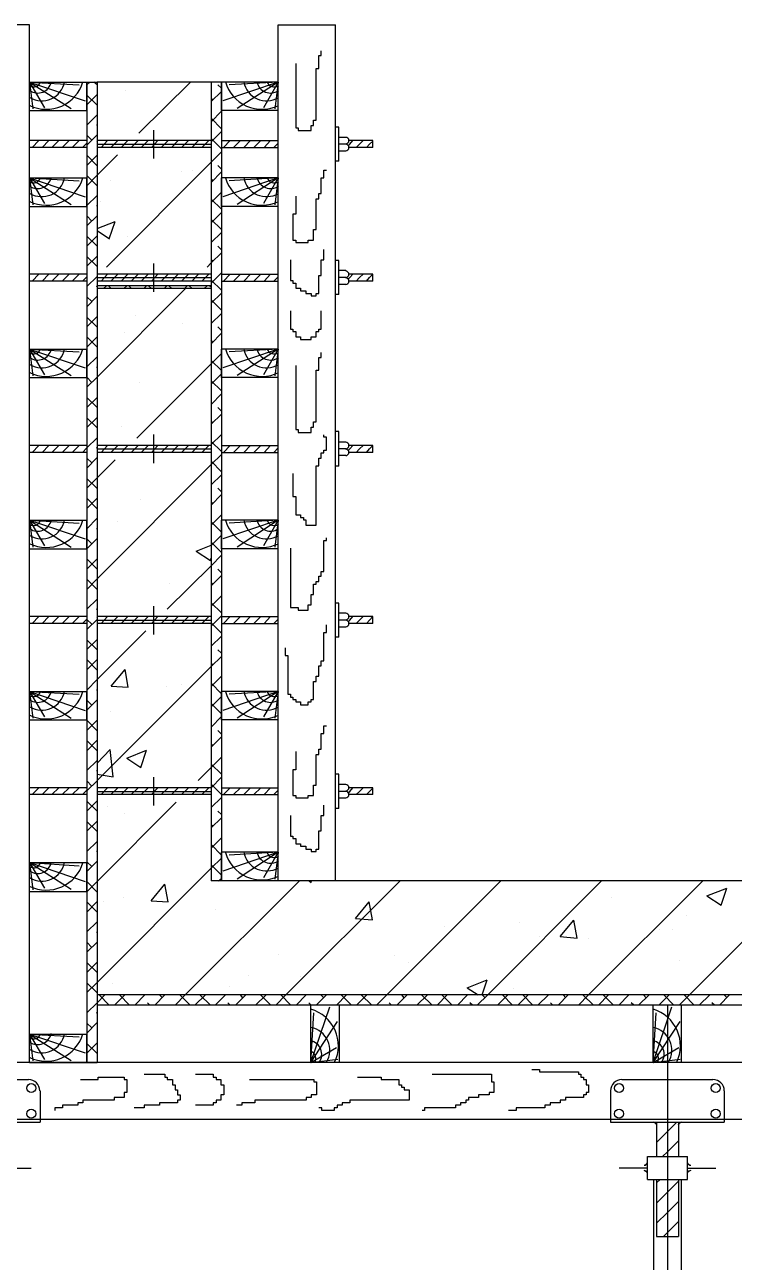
# Model space of a CAD drawing. Header units: metres. Extents: x 0 to 228, y 0 to 136.
# Drawn here: x 41.47 to 58.94, y 77.52 to 107.96 of the extents above; entities that cross this region are included whole.
import ezdxf

# ---------------------------------------------------------------- set-up
doc = ezdxf.new("R2010")
doc.units = ezdxf.units.M
doc.layers.add(' ', color=7, linetype='Continuous')

msp = doc.modelspace()

# ---------------------------------------------------------------- linework, layer by layer
at = {"layer": ' '}
for p, q in [((41.59, 107.96), (40.19, 107.96)), ((41.59, 82.43), (41.59, 107.96)), ((47.71, 86.9), (47.71, 107.96)), ((47.71, 107.96), (49.12, 107.96)), ((49.12, 86.9), (49.12, 107.96)), ((48.71, 106.88), (48.71, 107.2)), ((48.71, 107.2), (48.77, 107.2)), ((48.77, 107.2), (48.77, 107.32)), ((48.14, 107.01), (48.14, 105.42)), ((48.64, 105.61), (48.64, 106.88)), ((48.64, 106.88), (48.71, 106.88)), ((41.59, 105.85), (41.59, 106.55)), ((41.59, 106.55), (42.61, 105.9)), ((41.59, 106.55), (41.96, 105.92)), ((41.59, 106.55), (41.67, 105.89)), ((41.59, 106.55), (42.81, 106.48)), ((41.59, 106.55), (43, 106.55)), ((41.59, 106.55), (42.96, 106.09)), ((43, 106.55), (43, 82.43)), ((43, 106.55), (43.25, 106.55)), ((43, 105.85), (43, 106.55)), ((43, 106.48), (43.07, 106.55)), ((43.25, 106.48), (43.17, 106.55)), ((43.25, 106.55), (43.25, 84.09)), ((46.06, 106.55), (43.25, 106.55)), ((43.96, 106.34), (43.96, 106.34)), ((44.28, 105.29), (45.55, 106.55)), ((46.06, 106.55), (46.06, 86.9)), ((46.31, 106.55), (46.06, 106.55)), ((46.06, 106.07), (46.31, 106.32)), ((46.31, 106.4), (46.22, 106.48)), ((46.31, 106.55), (46.31, 86.9)), ((47.71, 106.55), (46.31, 106.55)), ((46.31, 105.85), (46.31, 106.55)), ((47.71, 106.55), (46.35, 106.09)), ((47.71, 106.55), (46.5, 106.48)), ((47.71, 106.55), (46.7, 105.9)), ((47.71, 106.55), (47.35, 105.92)), ((47.71, 106.55), (47.63, 105.89)), ((47.71, 105.85), (47.71, 106.55)), ((43, 105.99), (43.25, 106.24)), ((43.25, 105.98), (43, 106.23)), ((46.1, 106.11), (46.06, 106.15)), ((41.59, 105.85), (43, 105.85)), ((43, 105.49), (43.25, 105.74)), ((46.06, 105.57), (46.31, 105.83)), ((46.31, 105.4), (46.06, 105.66)), ((47.71, 105.85), (46.31, 105.85)), ((43.25, 105.49), (43.24, 105.49)), ((44.65, 104.67), (44.65, 105.37)), ((48.14, 105.42), (48.2, 105.42)), ((48.2, 105.42), (48.2, 105.36)), ((48.2, 105.36), (48.52, 105.36)), ((48.52, 105.36), (48.52, 105.48)), ((48.52, 105.48), (48.58, 105.48)), ((48.58, 105.48), (48.58, 105.61)), ((48.58, 105.61), (48.64, 105.61)), ((49.12, 104.6), (49.12, 105.44)), ((49.2, 105.44), (49.12, 105.44)), ((49.2, 104.6), (49.2, 105.44)), ((43, 105.11), (41.59, 105.11)), ((41.65, 104.94), (41.82, 105.11)), ((41.9, 104.94), (42.06, 105.11)), ((42.14, 104.94), (42.31, 105.11)), ((42.39, 104.94), (42.56, 105.11)), ((42.64, 104.94), (42.81, 105.11)), ((42.89, 104.94), (43, 105.05)), ((43, 105), (43.25, 105.25)), ((43.12, 105.12), (43, 105.24)), ((46.06, 105.11), (43.25, 105.11)), ((43.25, 105.09), (43.27, 105.11)), ((43.35, 104.94), (43.51, 105.11)), ((43.59, 104.94), (43.76, 105.11)), ((43.84, 104.94), (44.01, 105.11)), ((44.09, 104.94), (44.26, 105.11)), ((44.34, 104.94), (44.51, 105.11)), ((44.59, 104.94), (44.75, 105.11)), ((44.83, 104.94), (45, 105.11)), ((45.08, 104.94), (45.25, 105.11)), ((45.33, 104.94), (45.5, 105.11)), ((45.58, 104.94), (45.75, 105.11)), ((45.83, 104.94), (46, 105.11)), ((46.06, 105.08), (46.31, 105.33)), ((46.31, 104.91), (46.06, 105.16)), ((46.31, 105.11), (47.71, 105.11)), ((46.36, 104.94), (46.53, 105.11)), ((46.61, 104.94), (46.78, 105.11)), ((46.86, 104.94), (47.03, 105.11)), ((47.11, 104.94), (47.28, 105.11)), ((47.36, 104.94), (47.52, 105.11)), ((47.6, 104.94), (47.71, 105.05)), ((49.37, 105.19), (49.2, 105.19)), ((50.04, 105.11), (49.46, 105.11)), ((49.47, 105.02), (49.55, 105.11)), ((49.71, 105.02), (49.8, 105.11)), ((49.96, 105.02), (50.04, 105.1)), ((50.04, 104.94), (50.04, 105.11)), ((43, 104.94), (41.59, 104.94)), ((43, 104.5), (43.25, 104.75)), ((43.25, 104.49), (43, 104.75)), ((43.25, 105.02), (46.06, 105.02)), ((46.06, 104.94), (43.25, 104.94)), ((43.25, 104.26), (43.75, 104.76)), ((46.06, 104.58), (46.31, 104.83)), ((46.31, 104.94), (47.71, 104.94)), ((49.37, 105.02), (49.2, 105.02)), ((49.37, 104.85), (49.2, 104.85)), ((49.44, 104.99), (49.47, 105.02)), ((50.04, 104.94), (49.46, 104.94)), ((49.63, 104.94), (49.71, 105.02)), ((49.88, 104.94), (49.96, 105.02)), ((43.48, 102), (46.06, 104.58)), ((46.31, 104.41), (46.22, 104.5)), ((49.2, 104.6), (49.12, 104.6)), ((41.59, 104.19), (42.96, 103.73)), ((41.59, 104.19), (43, 104.19)), ((41.59, 104.19), (42.81, 104.12)), ((41.59, 103.49), (41.59, 104.19)), ((41.59, 104.19), (41.67, 103.53)), ((41.59, 104.19), (41.96, 103.56)), ((41.59, 104.19), (42.61, 103.54)), ((43, 104), (43.25, 104.26)), ((43.25, 104), (43, 104.25)), ((43, 103.49), (43, 104.19)), ((43.57, 104.13), (43.57, 104.13)), ((45.33, 104.36), (45.33, 104.36)), ((45.6, 104.38), (45.6, 104.38)), ((46.06, 104.08), (46.31, 104.34)), ((46.1, 104.13), (46.06, 104.17)), ((47.71, 104.19), (46.31, 104.19)), ((46.31, 103.49), (46.31, 104.19)), ((47.71, 104.19), (46.35, 103.73)), ((47.71, 104.19), (46.5, 104.12)), ((47.71, 104.19), (46.7, 103.54)), ((47.71, 104.19), (47.35, 103.56)), ((47.71, 104.19), (47.63, 103.53)), ((47.71, 103.49), (47.71, 104.19)), ((48.77, 103.81), (48.77, 104.19)), ((48.77, 104.19), (48.83, 104.19)), ((48.83, 104.38), (48.9, 104.38)), ((48.83, 104.19), (48.83, 104.38)), ((46.06, 103.59), (46.31, 103.84)), ((43, 103.51), (43.25, 103.76)), ((43.33, 103.6), (43.33, 103.6)), ((46.31, 103.42), (46.06, 103.67)), ((48.14, 103.74), (48.14, 103.3)), ((48.64, 102.92), (48.64, 103.68)), ((48.64, 103.68), (48.71, 103.68)), ((48.71, 103.68), (48.71, 103.81)), ((48.71, 103.81), (48.77, 103.81)), ((41.59, 103.49), (43, 103.49)), ((43, 103.01), (43.25, 103.26)), ((43.12, 103.13), (43, 103.26)), ((43.25, 103.5), (43.24, 103.51)), ((46.06, 103.09), (46.31, 103.34)), ((47.71, 103.49), (46.31, 103.49)), ((48.14, 103.3), (48.07, 103.3)), ((48.07, 103.3), (48.07, 102.66)), ((43.25, 102.95), (43.7, 103.12)), ((43.55, 102.69), (43.7, 103.12)), ((46.31, 102.92), (46.06, 103.17)), ((48.58, 102.92), (48.64, 102.92)), ((48.58, 102.66), (48.58, 102.92)), ((43, 102.51), (43.25, 102.77)), ((43.25, 102.51), (43, 102.76)), ((43.25, 102.9), (43.56, 102.69)), ((44.01, 102.74), (44.01, 102.74)), ((46.06, 102.6), (46.31, 102.85)), ((48.07, 102.66), (48.14, 102.66)), ((48.14, 102.66), (48.14, 102.6)), ((48.14, 102.6), (48.45, 102.6)), ((48.45, 102.6), (48.45, 102.66)), ((48.45, 102.66), (48.58, 102.66)), ((46.06, 102.1), (46.31, 102.35)), ((46.31, 102.42), (46.22, 102.51)), ((48.83, 102.18), (48.83, 102.43)), ((43, 102.02), (43.25, 102.27)), ((43.25, 102.01), (43, 102.26)), ((43.67, 102.15), (43.67, 102.15)), ((44.65, 101.39), (44.65, 102.09)), ((45.96, 102), (46.06, 102.1)), ((46.1, 102.14), (46.06, 102.18)), ((48.01, 102.18), (48.01, 101.73)), ((48.77, 101.79), (48.77, 102.18)), ((48.77, 102.18), (48.83, 102.18)), ((49.12, 101.32), (49.12, 102.16)), ((49.2, 102.16), (49.12, 102.16)), ((49.2, 101.32), (49.2, 102.16)), ((43, 101.82), (41.59, 101.82)), ((41.65, 101.65), (41.82, 101.82)), ((41.9, 101.65), (42.06, 101.82)), ((42.14, 101.65), (42.31, 101.82)), ((42.39, 101.65), (42.56, 101.82)), ((42.64, 101.65), (42.81, 101.82)), ((42.89, 101.65), (43, 101.76)), ((43, 101.52), (43.25, 101.77)), ((46.06, 101.82), (43.25, 101.82)), ((43.25, 101.81), (43.27, 101.82)), ((43.25, 101.74), (46.06, 101.74)), ((43.35, 101.65), (43.51, 101.82)), ((43.59, 101.65), (43.76, 101.82)), ((43.84, 101.65), (44.01, 101.82)), ((44.09, 101.65), (44.26, 101.82)), ((44.34, 101.65), (44.51, 101.82)), ((44.59, 101.65), (44.75, 101.82)), ((44.83, 101.65), (45, 101.82)), ((45.08, 101.65), (45.25, 101.82)), ((45.33, 101.65), (45.5, 101.82)), ((45.58, 101.65), (45.75, 101.82)), ((45.83, 101.65), (46, 101.82)), ((46.06, 101.6), (46.31, 101.86)), ((46.31, 101.82), (47.71, 101.82)), ((46.36, 101.65), (46.53, 101.82)), ((46.61, 101.65), (46.78, 101.82)), ((46.86, 101.65), (47.03, 101.82)), ((47.11, 101.65), (47.28, 101.82)), ((47.36, 101.65), (47.52, 101.82)), ((47.6, 101.65), (47.71, 101.76)), ((48.01, 101.73), (48.01, 101.67)), ((48.71, 101.35), (48.71, 101.79)), ((48.71, 101.79), (48.77, 101.79)), ((49.37, 101.91), (49.2, 101.91)), ((49.37, 101.74), (49.2, 101.74)), ((49.44, 101.71), (49.47, 101.74)), ((50.04, 101.82), (49.46, 101.82)), ((49.47, 101.74), (49.55, 101.82)), ((49.63, 101.65), (49.71, 101.74)), ((49.71, 101.74), (49.8, 101.82)), ((49.88, 101.65), (49.96, 101.74)), ((49.96, 101.74), (50.04, 101.82)), ((50.04, 101.65), (50.04, 101.82)), ((43, 101.65), (41.59, 101.65)), ((43.25, 101.51), (43.24, 101.52)), ((46.06, 101.65), (43.25, 101.65)), ((46.06, 101.54), (43.25, 101.54)), ((46.06, 101.47), (43.25, 101.47)), ((43.25, 99.29), (45.43, 101.47)), ((43.41, 101.47), (43.48, 101.54)), ((43.6, 101.47), (43.53, 101.54)), ((43.91, 101.47), (43.98, 101.54)), ((44.1, 101.47), (44.03, 101.54)), ((44.4, 101.47), (44.47, 101.54)), ((44.59, 101.47), (44.52, 101.54)), ((44.9, 101.47), (44.97, 101.54)), ((45.09, 101.47), (45.02, 101.54)), ((45.4, 101.47), (45.47, 101.54)), ((45.59, 101.47), (45.52, 101.54)), ((45.89, 101.47), (45.96, 101.54)), ((46.06, 101.5), (46.01, 101.54)), ((46.31, 101.43), (46.06, 101.68)), ((46.31, 101.65), (47.71, 101.65)), ((48.01, 101.67), (48.07, 101.67)), ((48.07, 101.67), (48.07, 101.6)), ((48.07, 101.6), (48.14, 101.6)), ((48.14, 101.6), (48.14, 101.48)), ((48.14, 101.48), (48.26, 101.48)), ((48.26, 101.48), (48.26, 101.41)), ((48.26, 101.41), (48.39, 101.41)), ((48.39, 101.41), (48.39, 101.35)), ((49.37, 101.57), (49.2, 101.57)), ((50.04, 101.65), (49.46, 101.65)), ((43, 101.02), (43.25, 101.28)), ((43.12, 101.15), (43, 101.27)), ((46.06, 101.11), (46.31, 101.36)), ((46.31, 100.94), (46.06, 101.19)), ((48.39, 101.35), (48.52, 101.35)), ((48.52, 101.35), (48.52, 101.29)), ((48.52, 101.29), (48.64, 101.29)), ((48.64, 101.29), (48.64, 101.35)), ((48.64, 101.35), (48.71, 101.35)), ((49.2, 101.32), (49.12, 101.32)), ((43, 100.53), (43.25, 100.78)), ((44.2, 100.81), (44.2, 100.81)), ((46.06, 100.61), (46.31, 100.86)), ((48.01, 100.92), (48.01, 100.47)), ((48.77, 100.47), (48.77, 100.92)), ((43.25, 100.52), (43, 100.77)), ((45.35, 100.61), (45.35, 100.61)), ((46.31, 100.44), (46.22, 100.53)), ((48.01, 100.47), (48.07, 100.47)), ((48.07, 100.47), (48.07, 100.41)), ((48.71, 100.47), (48.77, 100.47)), ((48.71, 100.41), (48.71, 100.47)), ((43, 100.03), (43.25, 100.28)), ((43.25, 100.03), (43, 100.28)), ((43.93, 100.4), (43.93, 100.4)), ((46.06, 100.11), (46.31, 100.37)), ((46.1, 100.15), (46.06, 100.2)), ((48.07, 100.41), (48.14, 100.41)), ((48.14, 100.41), (48.14, 100.28)), ((48.14, 100.28), (48.26, 100.28)), ((48.26, 100.28), (48.26, 100.22)), ((48.26, 100.22), (48.52, 100.22)), ((48.52, 100.28), (48.64, 100.28)), ((48.52, 100.22), (48.52, 100.28)), ((48.64, 100.41), (48.71, 100.41)), ((48.64, 100.28), (48.64, 100.41)), ((41.59, 99.98), (42.96, 99.52)), ((41.59, 99.98), (43, 99.98)), ((41.59, 99.98), (42.81, 99.91)), ((41.59, 99.28), (41.59, 99.98)), ((41.59, 99.98), (41.67, 99.32)), ((41.59, 99.98), (41.96, 99.35)), ((41.59, 99.98), (42.61, 99.33)), ((43, 99.28), (43, 99.98)), ((46.06, 99.62), (46.31, 99.87)), ((47.71, 99.98), (46.31, 99.98)), ((46.31, 99.28), (46.31, 99.98)), ((47.71, 99.98), (46.35, 99.52)), ((47.71, 99.98), (46.5, 99.91)), ((47.71, 99.98), (46.7, 99.33)), ((47.71, 99.98), (47.35, 99.35)), ((47.71, 99.98), (47.63, 99.32)), ((47.71, 99.28), (47.71, 99.98)), ((48.77, 99.77), (48.77, 99.9)), ((43, 99.54), (43.25, 99.79)), ((44.23, 97.79), (46.06, 99.62)), ((46.31, 99.45), (46.06, 99.7)), ((48.14, 99.58), (48.14, 98)), ((48.71, 99.77), (48.77, 99.77)), ((48.71, 99.46), (48.71, 99.77)), ((41.59, 99.28), (43, 99.28)), ((43, 99.04), (43.25, 99.29)), ((43.12, 99.16), (43, 99.29)), ((43.25, 99.53), (43.24, 99.53)), ((46.06, 99.12), (46.31, 99.37)), ((47.71, 99.28), (46.31, 99.28)), ((48.64, 98.19), (48.64, 99.46)), ((48.64, 99.46), (48.71, 99.46)), ((44.29, 99.17), (44.29, 99.17)), ((46.31, 98.95), (46.06, 99.2)), ((43, 98.54), (43.25, 98.79)), ((43.25, 98.54), (43, 98.79)), ((46.06, 98.62), (46.31, 98.88)), ((46.06, 98.13), (46.31, 98.38)), ((46.31, 98.45), (46.22, 98.54)), ((43, 98.05), (43.25, 98.3)), ((43.25, 98.04), (43, 98.29)), ((43.84, 98.07), (43.84, 98.07)), ((46.1, 98.17), (46.06, 98.21)), ((48.52, 98.06), (48.58, 98.06)), ((48.52, 97.93), (48.52, 98.06)), ((48.58, 98.19), (48.64, 98.19)), ((48.58, 98.06), (48.58, 98.19)), ((43, 97.55), (43.25, 97.8)), ((44.65, 97.17), (44.65, 97.88)), ((46.06, 97.63), (46.31, 97.88)), ((48.14, 98), (48.2, 98)), ((48.2, 98), (48.2, 97.93)), ((48.2, 97.93), (48.52, 97.93)), ((48.83, 97.81), (48.83, 97.87)), ((48.9, 97.81), (48.83, 97.81)), ((48.9, 97.49), (48.9, 97.81)), ((49.12, 97.1), (49.12, 97.95)), ((49.2, 97.95), (49.12, 97.95)), ((49.2, 97.1), (49.2, 97.95)), ((43, 97.61), (41.59, 97.61)), ((43, 97.44), (41.59, 97.44)), ((41.65, 97.44), (41.82, 97.61)), ((41.9, 97.44), (42.06, 97.61)), ((42.14, 97.44), (42.31, 97.61)), ((42.39, 97.44), (42.56, 97.61)), ((42.64, 97.44), (42.81, 97.61)), ((42.89, 97.44), (43, 97.55)), ((43.25, 97.54), (43.24, 97.55)), ((46.06, 97.61), (43.25, 97.61)), ((43.25, 97.59), (43.27, 97.61)), ((43.25, 97.53), (46.06, 97.53)), ((46.06, 97.44), (43.25, 97.44)), ((43.35, 97.44), (43.51, 97.61)), ((43.59, 97.44), (43.76, 97.61)), ((43.84, 97.44), (44.01, 97.61)), ((44.09, 97.44), (44.26, 97.61)), ((44.34, 97.44), (44.51, 97.61)), ((44.59, 97.44), (44.75, 97.61)), ((44.83, 97.44), (45, 97.61)), ((45.08, 97.44), (45.25, 97.61)), ((45.33, 97.44), (45.5, 97.61)), ((45.58, 97.44), (45.75, 97.61)), ((45.83, 97.44), (46, 97.61)), ((46.31, 97.46), (46.06, 97.71)), ((46.31, 97.61), (47.71, 97.61)), ((46.31, 97.44), (47.71, 97.44)), ((46.36, 97.44), (46.53, 97.61)), ((46.61, 97.44), (46.78, 97.61)), ((46.86, 97.44), (47.03, 97.61)), ((47.11, 97.44), (47.28, 97.61)), ((47.36, 97.44), (47.52, 97.61)), ((47.6, 97.44), (47.71, 97.55)), ((48.77, 97.3), (48.77, 97.43)), ((48.77, 97.43), (48.83, 97.43)), ((48.83, 97.49), (48.9, 97.49)), ((48.83, 97.43), (48.83, 97.49)), ((49.37, 97.69), (49.2, 97.69)), ((49.37, 97.53), (49.2, 97.53)), ((49.44, 97.49), (49.47, 97.53)), ((50.04, 97.61), (49.46, 97.61)), ((50.04, 97.44), (49.46, 97.44)), ((49.47, 97.53), (49.55, 97.61)), ((49.63, 97.44), (49.71, 97.53)), ((49.71, 97.53), (49.8, 97.61)), ((49.88, 97.44), (49.96, 97.53)), ((49.96, 97.53), (50.04, 97.61)), ((50.04, 97.44), (50.04, 97.61)), ((43, 97.05), (43.25, 97.31)), ((43.12, 97.18), (43, 97.3)), ((43.25, 96.81), (43.7, 97.26)), ((43.25, 94.33), (46.06, 97.14)), ((46.06, 97.14), (46.31, 97.39)), ((46.31, 96.96), (46.06, 97.22)), ((48.71, 97.11), (48.71, 97.3)), ((48.71, 97.3), (48.77, 97.3)), ((49.37, 97.36), (49.2, 97.36)), ((46.06, 96.64), (46.31, 96.89)), ((48.07, 96.92), (48.07, 96.35)), ((48.64, 95.65), (48.64, 97.11)), ((48.64, 97.11), (48.71, 97.11)), ((49.2, 97.1), (49.12, 97.1)), ((43, 96.56), (43.25, 96.81)), ((43.25, 96.55), (43, 96.8)), ((46.31, 96.47), (46.22, 96.56)), ((43, 96.06), (43.25, 96.31)), ((43.25, 96.05), (43, 96.31)), ((44.31, 96.28), (44.31, 96.28)), ((46.06, 96.14), (46.31, 96.4)), ((46.1, 96.18), (46.06, 96.22)), ((48.07, 96.35), (48.14, 96.35)), ((48.14, 96.35), (48.14, 95.9)), ((41.59, 95.77), (42.96, 95.31)), ((41.59, 95.07), (41.59, 95.77)), ((41.59, 95.77), (41.67, 95.11)), ((41.59, 95.77), (41.96, 95.14)), ((41.59, 95.77), (42.61, 95.11)), ((41.59, 95.77), (43, 95.77)), ((41.59, 95.77), (42.81, 95.7)), ((43, 95.56), (43.25, 95.82)), ((43, 95.07), (43, 95.77)), ((43.76, 95.73), (43.76, 95.73)), ((46.06, 95.65), (46.31, 95.9)), ((46.31, 95.48), (46.06, 95.73)), ((46.31, 95.07), (46.31, 95.77)), ((47.71, 95.77), (46.31, 95.77)), ((47.71, 95.77), (46.35, 95.31)), ((47.71, 95.77), (46.5, 95.7)), ((47.71, 95.77), (46.7, 95.11)), ((47.71, 95.77), (47.35, 95.14)), ((47.71, 95.77), (47.63, 95.11)), ((47.71, 95.07), (47.71, 95.77)), ((48.14, 95.9), (48.26, 95.9)), ((48.26, 95.9), (48.26, 95.84)), ((48.26, 95.84), (48.33, 95.84)), ((48.33, 95.84), (48.33, 95.78)), ((48.33, 95.78), (48.39, 95.78)), ((48.39, 95.78), (48.39, 95.65)), ((48.39, 95.65), (48.64, 95.65)), ((43, 95.07), (43.25, 95.32)), ((43.12, 95.19), (43, 95.31)), ((43.25, 95.56), (43.24, 95.56)), ((46.06, 95.15), (46.31, 95.4)), ((48.9, 95.27), (48.9, 95.34)), ((41.59, 95.07), (43, 95.07)), ((45.69, 95.01), (46.06, 95.16)), ((45.69, 95.01), (46.04, 94.78)), ((46.31, 94.98), (46.06, 95.23)), ((47.71, 95.07), (46.31, 95.07)), ((48.01, 95.08), (48.01, 93.62)), ((48.83, 94.51), (48.83, 95.27)), ((48.83, 95.27), (48.9, 95.27)), ((43, 94.57), (43.25, 94.82)), ((43.25, 94.57), (43, 94.82)), ((46.04, 94.78), (46.06, 94.84)), ((46.06, 94.65), (46.31, 94.91)), ((44.98, 93.58), (46.06, 94.65)), ((46.06, 94.16), (46.31, 94.41)), ((46.31, 94.48), (46.22, 94.57)), ((48.71, 94.39), (48.77, 94.39)), ((48.71, 94.26), (48.71, 94.39)), ((48.77, 94.51), (48.83, 94.51)), ((48.77, 94.39), (48.77, 94.51)), ((43, 94.07), (43.25, 94.33)), ((43.25, 94.07), (43, 94.32)), ((45.03, 94.22), (45.03, 94.22)), ((46.1, 94.2), (46.06, 94.24)), ((48.58, 94.2), (48.64, 94.2)), ((48.58, 93.94), (48.58, 94.2)), ((48.64, 94.26), (48.71, 94.26)), ((48.64, 94.2), (48.64, 94.26)), ((43, 93.58), (43.25, 93.83)), ((46.06, 93.66), (46.31, 93.91)), ((48.52, 93.94), (48.58, 93.94)), ((48.52, 93.69), (48.52, 93.94)), ((43.25, 93.57), (43.24, 93.58)), ((44.65, 92.96), (44.65, 93.66)), ((46.31, 93.49), (46.06, 93.74)), ((48.01, 93.62), (48.2, 93.62)), ((48.2, 93.62), (48.2, 93.56)), ((48.2, 93.56), (48.45, 93.56)), ((48.45, 93.69), (48.52, 93.69)), ((48.45, 93.56), (48.45, 93.69)), ((49.12, 92.89), (49.12, 93.73)), ((49.2, 93.73), (49.12, 93.73)), ((49.2, 92.89), (49.2, 93.73)), ((49.37, 93.48), (49.2, 93.48)), ((43, 93.4), (41.59, 93.4)), ((43, 93.23), (41.59, 93.23)), ((41.65, 93.23), (41.82, 93.4)), ((41.9, 93.23), (42.06, 93.4)), ((42.14, 93.23), (42.31, 93.4)), ((42.39, 93.23), (42.56, 93.4)), ((42.64, 93.23), (42.81, 93.4)), ((42.89, 93.23), (43, 93.34)), ((43, 93.08), (43.25, 93.33)), ((43.12, 93.21), (43, 93.33)), ((46.06, 93.4), (43.25, 93.4)), ((43.25, 93.38), (43.27, 93.4)), ((43.25, 93.31), (46.06, 93.31)), ((46.06, 93.23), (43.25, 93.23)), ((43.35, 93.23), (43.51, 93.4)), ((43.59, 93.23), (43.76, 93.4)), ((43.84, 93.23), (44.01, 93.4)), ((44.09, 93.23), (44.26, 93.4)), ((44.34, 93.23), (44.51, 93.4)), ((44.59, 93.23), (44.75, 93.4)), ((44.83, 93.23), (45, 93.4)), ((45.08, 93.23), (45.25, 93.4)), ((45.33, 93.23), (45.5, 93.4)), ((45.58, 93.23), (45.75, 93.4)), ((45.83, 93.23), (46, 93.4)), ((46.06, 93.16), (46.31, 93.42)), ((46.31, 92.99), (46.06, 93.25)), ((46.31, 93.4), (47.71, 93.4)), ((46.31, 93.23), (47.71, 93.23)), ((46.36, 93.23), (46.53, 93.4)), ((46.61, 93.23), (46.78, 93.4)), ((46.86, 93.23), (47.03, 93.4)), ((47.11, 93.23), (47.28, 93.4)), ((47.36, 93.23), (47.52, 93.4)), ((47.6, 93.23), (47.71, 93.34)), ((48.9, 93.01), (48.9, 93.2)), ((49.37, 93.31), (49.2, 93.31)), ((49.44, 93.28), (49.47, 93.31)), ((50.04, 93.4), (49.46, 93.4)), ((50.04, 93.23), (49.46, 93.23)), ((49.47, 93.31), (49.55, 93.4)), ((49.63, 93.23), (49.71, 93.31)), ((49.71, 93.31), (49.8, 93.4)), ((49.88, 93.23), (49.96, 93.31)), ((49.96, 93.31), (50.04, 93.4)), ((50.04, 93.23), (50.04, 93.4)), ((43.25, 91.85), (44.45, 93.05)), ((46.06, 92.67), (46.31, 92.92)), ((48.83, 92.31), (48.83, 93.01)), ((48.83, 93.01), (48.9, 93.01)), ((49.2, 92.89), (49.12, 92.89)), ((49.37, 93.14), (49.2, 93.14)), ((43, 92.59), (43.25, 92.84)), ((43.25, 92.58), (43, 92.83)), ((46.31, 92.5), (46.22, 92.58)), ((47.88, 92.63), (47.88, 92.44)), ((43, 92.09), (43.25, 92.34)), ((43.25, 92.08), (43, 92.34)), ((46.06, 92.17), (46.31, 92.42)), ((46.1, 92.21), (46.06, 92.25)), ((47.88, 92.44), (47.95, 92.44)), ((47.95, 92.44), (47.95, 91.49)), ((48.77, 92.31), (48.83, 92.31)), ((48.77, 92.19), (48.77, 92.31)), ((43.25, 89.37), (46.06, 92.17)), ((43.6, 91.69), (43.94, 92.1)), ((44.02, 91.66), (43.94, 92.1)), ((48.71, 92.19), (48.77, 92.19)), ((48.71, 91.93), (48.71, 92.19)), ((43, 91.59), (43.25, 91.85)), ((43.6, 91.69), (44.02, 91.66)), ((44.95, 91.68), (44.95, 91.68)), ((45.33, 91.72), (45.33, 91.72)), ((46.06, 91.68), (46.31, 91.93)), ((46.31, 91.5), (46.06, 91.76)), ((48.58, 91.8), (48.64, 91.8)), ((48.58, 91.36), (48.58, 91.8)), ((48.64, 91.93), (48.71, 91.93)), ((48.64, 91.8), (48.64, 91.93)), ((41.59, 91.56), (42.96, 91.09)), ((41.59, 91.56), (43, 91.56)), ((41.59, 91.56), (42.81, 91.49)), ((41.59, 90.86), (41.59, 91.56)), ((41.59, 91.56), (41.67, 90.9)), ((41.59, 91.56), (41.96, 90.93)), ((41.59, 91.56), (42.61, 90.9)), ((43, 90.86), (43, 91.56)), ((43, 91.1), (43.25, 91.35)), ((43.12, 91.22), (43, 91.34)), ((43.25, 91.59), (43.24, 91.59)), ((46.06, 91.18), (46.31, 91.43)), ((47.71, 91.56), (46.31, 91.56)), ((46.31, 90.86), (46.31, 91.56)), ((47.71, 91.56), (46.35, 91.09)), ((47.71, 91.56), (46.5, 91.49)), ((47.71, 91.56), (46.7, 90.9)), ((47.71, 91.56), (47.35, 90.93)), ((47.71, 91.56), (47.63, 90.9)), ((47.71, 90.86), (47.71, 91.56)), ((47.95, 91.49), (48.01, 91.49)), ((48.01, 91.49), (48.01, 91.42)), ((48.01, 91.42), (48.07, 91.42)), ((48.07, 91.42), (48.07, 91.36)), ((48.07, 91.36), (48.14, 91.36)), ((48.14, 91.36), (48.14, 91.3)), ((48.52, 91.36), (48.58, 91.36)), ((48.52, 91.3), (48.52, 91.36)), ((43.59, 91.06), (43.59, 91.06)), ((46.31, 91.01), (46.06, 91.26)), ((48.14, 91.3), (48.26, 91.3)), ((48.26, 91.3), (48.26, 91.23)), ((48.26, 91.23), (48.45, 91.23)), ((48.45, 91.3), (48.52, 91.3)), ((48.45, 91.23), (48.45, 91.3)), ((41.59, 90.86), (43, 90.86)), ((43, 90.6), (43.25, 90.85)), ((43.25, 90.59), (43, 90.85)), ((46.06, 90.68), (46.31, 90.94)), ((47.71, 90.86), (46.31, 90.86)), ((46.06, 90.19), (46.31, 90.44)), ((46.31, 90.51), (46.22, 90.6)), ((48.77, 90.14), (48.77, 90.52)), ((48.77, 90.52), (48.83, 90.52)), ((48.83, 90.52), (48.83, 90.71)), ((48.83, 90.71), (48.9, 90.71)), ((43, 90.1), (43.25, 90.36)), ((43.25, 90.1), (43, 90.35)), ((43.25, 89.79), (43.57, 90.13)), ((43.65, 89.46), (43.57, 90.13)), ((46.1, 90.23), (46.06, 90.27)), ((48.71, 90.01), (48.71, 90.14)), ((48.71, 90.14), (48.77, 90.14)), ((43, 89.61), (43.25, 89.86)), ((43.82, 89.91), (43.82, 89.91)), ((43.98, 89.92), (44.47, 90.11)), ((43.98, 89.92), (44.33, 89.69)), ((44.33, 89.69), (44.47, 90.11)), ((46.06, 89.69), (46.31, 89.94)), ((48.14, 90.08), (48.14, 89.63)), ((48.64, 90.01), (48.71, 90.01)), ((48.64, 89.25), (48.64, 90.01)), ((43.25, 89.6), (43.24, 89.61)), ((43.25, 89.52), (43.65, 89.46)), ((45.74, 89.37), (46.06, 89.69)), ((46.31, 89.52), (46.06, 89.77)), ((48.07, 89.63), (48.07, 89)), ((48.14, 89.63), (48.07, 89.63)), ((49.12, 88.68), (49.12, 89.52)), ((49.2, 89.52), (49.12, 89.52)), ((49.2, 88.68), (49.2, 89.52)), ((43, 89.11), (43.25, 89.36)), ((43.12, 89.23), (43, 89.36)), ((44.65, 88.75), (44.65, 89.45)), ((46.06, 89.19), (46.31, 89.45)), ((46.31, 89.02), (46.06, 89.28)), ((48.58, 89), (48.58, 89.25)), ((48.58, 89.25), (48.64, 89.25)), ((49.37, 89.27), (49.2, 89.27)), ((43, 89.19), (41.59, 89.19)), ((43, 89.02), (41.59, 89.02)), ((41.65, 89.02), (41.82, 89.19)), ((41.9, 89.02), (42.06, 89.19)), ((42.14, 89.02), (42.31, 89.19)), ((42.39, 89.02), (42.56, 89.19)), ((42.64, 89.02), (42.81, 89.19)), ((42.89, 89.02), (43, 89.13)), ((46.06, 89.19), (43.25, 89.19)), ((43.25, 89.17), (43.27, 89.19)), ((43.25, 89.1), (46.06, 89.1)), ((46.06, 89.02), (43.25, 89.02)), ((43.35, 89.02), (43.51, 89.19)), ((43.59, 89.02), (43.76, 89.19)), ((43.84, 89.02), (44.01, 89.19)), ((44.09, 89.02), (44.26, 89.19)), ((44.34, 89.02), (44.51, 89.19)), ((44.59, 89.02), (44.75, 89.19)), ((44.83, 89.02), (45, 89.19)), ((45.08, 89.02), (45.25, 89.19)), ((45.33, 89.02), (45.5, 89.19)), ((45.58, 89.02), (45.75, 89.19)), ((45.83, 89.02), (46, 89.19)), ((46.06, 88.7), (46.31, 88.95)), ((46.31, 89.19), (47.71, 89.19)), ((46.31, 89.02), (47.71, 89.02)), ((46.36, 89.02), (46.53, 89.19)), ((46.61, 89.02), (46.78, 89.19)), ((46.86, 89.02), (47.03, 89.19)), ((47.11, 89.02), (47.28, 89.19)), ((47.36, 89.02), (47.52, 89.19)), ((47.6, 89.02), (47.71, 89.13)), ((48.07, 89), (48.14, 89)), ((48.14, 89), (48.14, 88.94)), ((48.14, 88.94), (48.45, 88.94)), ((48.45, 88.94), (48.45, 89)), ((48.45, 89), (48.58, 89)), ((49.37, 89.1), (49.2, 89.1)), ((49.37, 88.93), (49.2, 88.93)), ((49.44, 89.07), (49.47, 89.1)), ((50.04, 89.19), (49.46, 89.19)), ((50.04, 89.02), (49.46, 89.02)), ((49.47, 89.1), (49.55, 89.19)), ((49.63, 89.02), (49.71, 89.1)), ((49.71, 89.1), (49.8, 89.19)), ((49.88, 89.02), (49.96, 89.1)), ((49.96, 89.1), (50.04, 89.18)), ((50.04, 89.02), (50.04, 89.19)), ((43, 88.61), (43.25, 88.87)), ((43.25, 88.61), (43, 88.86)), ((43.25, 86.88), (45.2, 88.83)), ((43.5, 88.72), (43.5, 88.72)), ((46.31, 88.53), (46.22, 88.61)), ((48.83, 88.51), (48.83, 88.76)), ((49.2, 88.68), (49.12, 88.68)), ((43, 88.12), (43.25, 88.37)), ((43.25, 88.11), (43, 88.36)), ((43.92, 88.56), (43.92, 88.56)), ((46.06, 88.2), (46.31, 88.45)), ((48.01, 88.51), (48.01, 88.07)), ((48.77, 88.13), (48.77, 88.51)), ((48.77, 88.51), (48.83, 88.51)), ((46.1, 88.24), (46.06, 88.28)), ((48.01, 88.07), (48.01, 88)), ((48.01, 88), (48.07, 88)), ((48.07, 88), (48.07, 87.94)), ((48.71, 87.68), (48.71, 88.13)), ((48.71, 88.13), (48.77, 88.13)), ((43, 87.62), (43.25, 87.87)), ((46.06, 87.7), (46.31, 87.96)), ((46.31, 87.53), (46.06, 87.79)), ((48.07, 87.94), (48.14, 87.94)), ((48.14, 87.94), (48.14, 87.81)), ((48.14, 87.81), (48.26, 87.81)), ((48.26, 87.81), (48.26, 87.75)), ((48.26, 87.75), (48.39, 87.75)), ((48.39, 87.75), (48.39, 87.68)), ((43, 87.13), (43.25, 87.38)), ((43.25, 87.62), (43.24, 87.62)), ((46.06, 87.21), (46.31, 87.46)), ((47.71, 87.6), (46.31, 87.6)), ((46.31, 86.9), (46.31, 87.6)), ((47.71, 87.6), (46.35, 87.14)), ((47.71, 87.6), (46.5, 87.53)), ((47.71, 87.6), (46.7, 86.94)), ((47.71, 87.6), (47.35, 86.97)), ((47.71, 87.6), (47.63, 86.94)), ((47.71, 86.9), (47.71, 87.6)), ((48.39, 87.68), (48.52, 87.68)), ((48.52, 87.68), (48.52, 87.62)), ((48.52, 87.62), (48.64, 87.62)), ((48.64, 87.62), (48.64, 87.68)), ((48.64, 87.68), (48.71, 87.68)), ((41.59, 87.35), (42.96, 86.88)), ((41.59, 87.35), (43, 87.35)), ((41.59, 87.35), (42.81, 87.27)), ((41.59, 86.64), (41.59, 87.35)), ((41.59, 87.35), (41.67, 86.68)), ((41.59, 87.35), (41.96, 86.72)), ((41.59, 87.35), (42.61, 86.69)), ((43.12, 87.25), (43, 87.37)), ((43, 86.64), (43, 87.35)), ((43.25, 84.4), (46.06, 87.21)), ((46.31, 87.04), (46.06, 87.29)), ((43, 86.63), (43.25, 86.88)), ((43.25, 86.62), (43, 86.88)), ((44.58, 86.41), (44.92, 86.82)), ((45, 86.38), (44.92, 86.82)), ((45.42, 84.09), (48.23, 86.9)), ((119.07, 86.9), (46.06, 86.9)), ((46.24, 86.9), (46.31, 86.96)), ((47.71, 86.9), (46.31, 86.9)), ((47.9, 84.09), (50.71, 86.9)), ((48.47, 86.9), (48.52, 86.86)), ((48.52, 86.86), (48.53, 86.9)), ((50.38, 84.09), (53.19, 86.9)), ((52.87, 84.09), (55.67, 86.9)), ((55.35, 84.09), (58.16, 86.9)), ((57.83, 84.09), (60.64, 86.9)), ((41.59, 86.64), (43, 86.64)), ((43.91, 86.49), (43.91, 86.49)), ((55.91, 86.48), (55.91, 86.48)), ((58.26, 86.53), (58.75, 86.72)), ((58.26, 86.53), (58.61, 86.3)), ((58.61, 86.3), (58.75, 86.72)), ((43, 86.13), (43.25, 86.39)), ((43.25, 86.13), (43, 86.38)), ((43.41, 86.38), (43.41, 86.38)), ((44.58, 86.41), (45, 86.38)), ((46.17, 86.19), (46.17, 86.19)), ((49.61, 85.97), (49.95, 86.38)), ((50.03, 85.94), (49.95, 86.38)), ((43, 85.64), (43.25, 85.89)), ((49.61, 85.97), (50.03, 85.94)), ((49.92, 86.03), (49.92, 86.03)), ((53.66, 85.87), (53.66, 85.87)), ((54.65, 85.53), (54.99, 85.93)), ((55.07, 85.49), (54.99, 85.93)), ((57.77, 86.04), (57.77, 86.04)), ((43.25, 85.63), (43.24, 85.64)), ((51.81, 85.78), (51.81, 85.78)), ((57.1, 85.71), (57.1, 85.71)), ((57.41, 85.71), (57.41, 85.71)), ((43, 85.14), (43.25, 85.39)), ((43.12, 85.26), (43, 85.39)), ((54.13, 85.52), (54.13, 85.52)), ((54.65, 85.53), (55.07, 85.49)), ((55.35, 85.47), (55.35, 85.47)), ((47.72, 85.08), (47.72, 85.08)), ((50.58, 85.07), (50.58, 85.07)), ((43, 84.64), (43.25, 84.9)), ((43.25, 84.64), (43, 84.89)), ((50.91, 84.89), (50.91, 84.89)), ((57.59, 84.94), (57.59, 84.94)), ((43, 84.15), (43.25, 84.4)), ((43.25, 84.14), (43, 84.39)), ((43.63, 84.37), (43.63, 84.37)), ((46.98, 84.57), (46.98, 84.57)), ((48.25, 84.54), (48.25, 84.54)), ((52.36, 84.27), (52.85, 84.46)), ((52.73, 84.09), (52.85, 84.46)), ((121.87, 84.09), (43.25, 84.09)), ((43.25, 84.09), (43.25, 82.43)), ((43.25, 83.9), (43.44, 84.09)), ((43.55, 83.84), (43.3, 84.09)), ((43.68, 83.84), (43.93, 84.09)), ((44.05, 83.84), (43.8, 84.09)), ((44.18, 83.84), (44.43, 84.09)), ((44.67, 83.84), (44.92, 84.09)), ((44.86, 84.02), (44.79, 84.09)), ((45.17, 83.84), (45.42, 84.09)), ((45.54, 83.84), (45.29, 84.09)), ((45.66, 83.84), (45.92, 84.09)), ((46.04, 83.84), (45.78, 84.09)), ((46.16, 83.84), (46.41, 84.09)), ((46.5, 84.31), (46.5, 84.31)), ((46.66, 83.84), (46.91, 84.09)), ((46.84, 84.02), (46.78, 84.09)), ((47.15, 83.84), (47.41, 84.09)), ((47.53, 83.84), (47.27, 84.09)), ((47.65, 83.84), (47.9, 84.09)), ((48.02, 83.84), (47.77, 84.09)), ((48.15, 83.84), (48.4, 84.09)), ((48.64, 83.84), (48.9, 84.09)), ((48.83, 84.02), (48.76, 84.09)), ((49.14, 83.84), (49.39, 84.09)), ((49.51, 83.84), (49.26, 84.09)), ((49.64, 83.84), (49.89, 84.09)), ((50.01, 83.84), (49.75, 84.09)), ((50.13, 83.84), (50.38, 84.09)), ((50.63, 83.84), (50.88, 84.09)), ((50.81, 84.02), (50.75, 84.09)), ((51.12, 83.84), (51.38, 84.09)), ((51.5, 83.84), (51.24, 84.09)), ((51.62, 83.84), (51.87, 84.09)), ((51.99, 83.84), (51.74, 84.09)), ((52.12, 83.84), (52.37, 84.09)), ((52.36, 84.27), (52.63, 84.09)), ((52.61, 83.84), (52.87, 84.09)), ((52.8, 84.02), (52.73, 84.09)), ((53.11, 83.84), (53.36, 84.09)), ((53.48, 83.84), (53.23, 84.09)), ((53.5, 84.24), (53.5, 84.24)), ((53.61, 83.84), (53.86, 84.09)), ((53.98, 83.84), (53.73, 84.09)), ((54.1, 83.84), (54.36, 84.09)), ((54.6, 83.84), (54.85, 84.09)), ((54.79, 84.02), (54.72, 84.09)), ((55.1, 83.84), (55.35, 84.09)), ((55.47, 83.84), (55.21, 84.09)), ((55.59, 83.84), (55.84, 84.09)), ((55.96, 83.84), (55.71, 84.09)), ((56.09, 83.84), (56.34, 84.09)), ((56.58, 83.84), (56.84, 84.09)), ((56.77, 84.02), (56.7, 84.09)), ((57.08, 83.84), (57.33, 84.09)), ((57.45, 83.84), (57.2, 84.09)), ((57.58, 83.84), (57.83, 84.09)), ((57.95, 83.84), (57.7, 84.09)), ((58.07, 83.84), (58.33, 84.09)), ((58.57, 83.84), (58.82, 84.09)), ((58.76, 84.02), (58.69, 84.09)), ((43, 83.65), (43.25, 83.9)), ((121.87, 83.84), (43.25, 83.84)), ((44.55, 83.84), (44.49, 83.9)), ((46.53, 83.84), (46.47, 83.9)), ((48.52, 83.84), (48.46, 83.9)), ((48.51, 82.43), (48.51, 83.84)), ((49.22, 83.84), (48.51, 83.84)), ((48.51, 82.43), (48.98, 83.8)), ((49.22, 82.43), (49.22, 83.84)), ((50.5, 83.84), (50.44, 83.9)), ((52.49, 83.84), (52.43, 83.9)), ((54.47, 83.84), (54.41, 83.9)), ((56.46, 83.84), (56.4, 83.9)), ((56.94, 82.43), (56.94, 83.84)), ((57.64, 83.84), (56.94, 83.84)), ((56.94, 82.43), (57.4, 83.8)), ((57.29, 83.84), (57.29, 47.59)), ((57.64, 82.43), (57.64, 83.84)), ((58.45, 83.84), (58.38, 83.9)), ((43.25, 83.64), (43.24, 83.65)), ((48.51, 82.43), (48.59, 83.65)), ((48.51, 82.43), (49.17, 83.44)), ((56.94, 82.43), (57.01, 83.65)), ((56.94, 82.43), (57.6, 83.44)), ((41.59, 83.13), (42.81, 83.06)), ((41.59, 83.13), (42.96, 82.67)), ((41.59, 83.13), (42.61, 82.48)), ((41.59, 83.13), (41.96, 82.5)), ((41.59, 83.13), (41.67, 82.47)), ((41.59, 82.43), (41.59, 83.13)), ((41.59, 83.13), (43, 83.13)), ((43, 83.15), (43.25, 83.41)), ((43.12, 83.28), (43, 83.4)), ((43, 82.43), (43, 83.13)), ((43, 82.66), (43.25, 82.91)), ((43.25, 82.65), (43, 82.9)), ((48.51, 82.43), (49.14, 82.8)), ((48.51, 82.43), (49.18, 82.51)), ((56.94, 82.43), (57.57, 82.8)), ((56.94, 82.43), (57.6, 82.51)), ((128.89, 82.43), (36.23, 82.43)), ((41.59, 82.43), (40.19, 82.43)), ((41.59, 82.43), (43, 82.43)), ((43, 82.43), (43.25, 82.43)), ((49.22, 82.43), (48.51, 82.43)), ((53.95, 82.26), (54.14, 82.26)), ((54.14, 82.26), (54.14, 82.2)), ((57.64, 82.43), (56.94, 82.43)), ((39.32, 82.01), (41.56, 82.01)), ((42.84, 82.01), (43.28, 82.01)), ((43.28, 82.07), (43.92, 82.07)), ((43.28, 82.01), (43.28, 82.07)), ((43.92, 82.07), (43.92, 82.01)), ((43.92, 82.01), (43.98, 82.01)), ((43.98, 82.01), (43.98, 81.69)), ((44.41, 82.14), (44.85, 82.14)), ((44.85, 82.14), (44.92, 82.14)), ((44.92, 82.14), (44.92, 82.07)), ((44.92, 82.07), (44.98, 82.07)), ((44.98, 82.07), (44.98, 82.01)), ((44.98, 82.01), (45.11, 82.01)), ((45.11, 82.01), (45.11, 81.88)), ((45.67, 82.14), (46.11, 82.14)), ((46.11, 82.14), (46.11, 82.07)), ((46.11, 82.07), (46.18, 82.07)), ((46.18, 82.07), (46.18, 82.01)), ((46.18, 82.01), (46.3, 82.01)), ((46.3, 82.01), (46.3, 81.88)), ((47, 82.01), (48.59, 82.01)), ((48.59, 82.01), (48.59, 81.95)), ((48.59, 81.95), (48.65, 81.95)), ((48.65, 81.95), (48.65, 81.63)), ((49.66, 82.07), (50.24, 82.07)), ((50.24, 82.07), (50.24, 82.01)), ((50.24, 82.01), (50.68, 82.01)), ((50.68, 82.01), (50.68, 81.88)), ((51.5, 82.14), (52.96, 82.14)), ((52.96, 82.14), (52.96, 81.95)), ((52.96, 81.95), (53.02, 81.95)), ((53.02, 81.95), (53.02, 81.69)), ((54.14, 82.2), (55.1, 82.2)), ((55.1, 82.2), (55.1, 82.14)), ((55.1, 82.14), (55.16, 82.14)), ((55.16, 82.14), (55.16, 82.07)), ((55.16, 82.07), (55.22, 82.07)), ((55.22, 82.07), (55.22, 82.01)), ((55.22, 82.01), (55.29, 82.01)), ((55.29, 82.01), (55.29, 81.88)), ((56.17, 82.01), (58.41, 82.01)), ((41.85, 81.73), (41.85, 80.96)), ((43.98, 81.69), (43.92, 81.69)), ((43.92, 81.69), (43.92, 81.57)), ((45.11, 81.88), (45.17, 81.88)), ((45.17, 81.88), (45.17, 81.76)), ((45.17, 81.76), (45.23, 81.76)), ((45.23, 81.76), (45.23, 81.63)), ((45.23, 81.63), (45.3, 81.63)), ((45.3, 81.63), (45.3, 81.5)), ((46.3, 81.88), (46.37, 81.88)), ((46.37, 81.63), (46.3, 81.63)), ((46.3, 81.63), (46.3, 81.5)), ((46.37, 81.88), (46.37, 81.63)), ((48.65, 81.63), (48.52, 81.63)), ((48.52, 81.63), (48.52, 81.57)), ((50.68, 81.88), (50.74, 81.88)), ((50.74, 81.88), (50.74, 81.82)), ((50.74, 81.82), (50.81, 81.82)), ((50.81, 81.82), (50.81, 81.76)), ((50.81, 81.76), (50.93, 81.76)), ((50.93, 81.76), (50.93, 81.5)), ((52.9, 81.63), (52.64, 81.63)), ((52.64, 81.63), (52.64, 81.57)), ((53.02, 81.69), (52.9, 81.69)), ((52.9, 81.69), (52.9, 81.63)), ((55.29, 81.63), (55.22, 81.63)), ((55.22, 81.63), (55.22, 81.57)), ((55.29, 81.88), (55.35, 81.88)), ((55.35, 81.69), (55.29, 81.69)), ((55.29, 81.69), (55.29, 81.63)), ((55.35, 81.88), (55.35, 81.69)), ((55.89, 81.73), (55.89, 80.96)), ((58.69, 81.73), (58.69, 80.96)), ((42.4, 81.31), (42.21, 81.31)), ((42.21, 81.31), (42.21, 81.25)), ((42.4, 81.38), (42.4, 81.31)), ((42.78, 81.38), (42.4, 81.38)), ((42.78, 81.44), (42.78, 81.38)), ((42.9, 81.44), (42.78, 81.44)), ((43.67, 81.5), (42.9, 81.5)), ((42.9, 81.5), (42.9, 81.44)), ((43.92, 81.57), (43.67, 81.57)), ((43.67, 81.57), (43.67, 81.5)), ((44.41, 81.31), (44.16, 81.31)), ((44.79, 81.38), (44.41, 81.38)), ((44.41, 81.38), (44.41, 81.31)), ((44.79, 81.44), (44.79, 81.38)), ((45.23, 81.44), (44.79, 81.44)), ((45.3, 81.5), (45.23, 81.5)), ((45.23, 81.5), (45.23, 81.44)), ((46.11, 81.38), (45.67, 81.38)), ((46.11, 81.44), (46.11, 81.38)), ((46.18, 81.44), (46.11, 81.44)), ((46.3, 81.5), (46.18, 81.5)), ((46.18, 81.5), (46.18, 81.44)), ((46.81, 81.38), (46.68, 81.38)), ((47.13, 81.44), (46.81, 81.44)), ((46.81, 81.44), (46.81, 81.38)), ((48.4, 81.5), (47.13, 81.5)), ((47.13, 81.5), (47.13, 81.44)), ((48.52, 81.57), (48.4, 81.57)), ((48.4, 81.57), (48.4, 81.5)), ((48.78, 81.31), (48.71, 81.31)), ((48.78, 81.25), (48.78, 81.31)), ((49.16, 81.31), (49.09, 81.31)), ((49.09, 81.31), (49.09, 81.25)), ((49.28, 81.38), (49.16, 81.38)), ((49.16, 81.38), (49.16, 81.31)), ((49.28, 81.44), (49.28, 81.38)), ((49.47, 81.44), (49.28, 81.44)), ((50.93, 81.5), (49.47, 81.5)), ((49.47, 81.5), (49.47, 81.44)), ((51.31, 81.31), (51.31, 81.25)), ((52.07, 81.31), (51.31, 81.31)), ((52.2, 81.38), (52.07, 81.38)), ((52.07, 81.38), (52.07, 81.31)), ((52.2, 81.44), (52.2, 81.38)), ((52.33, 81.44), (52.2, 81.44)), ((52.39, 81.5), (52.33, 81.5)), ((52.33, 81.5), (52.33, 81.44)), ((52.64, 81.57), (52.39, 81.57)), ((52.39, 81.57), (52.39, 81.5)), ((54.27, 81.31), (53.57, 81.31)), ((53.57, 81.31), (53.57, 81.25)), ((54.4, 81.38), (54.27, 81.38)), ((54.27, 81.38), (54.27, 81.31)), ((54.4, 81.44), (54.4, 81.38)), ((54.65, 81.44), (54.4, 81.44)), ((54.78, 81.5), (54.65, 81.5)), ((54.65, 81.5), (54.65, 81.44)), ((55.22, 81.57), (54.78, 81.57)), ((54.78, 81.57), (54.78, 81.5)), ((128.89, 81.03), (36.23, 81.03)), ((49.09, 81.25), (48.78, 81.25)), ((51.31, 81.25), (51.25, 81.25)), ((53.57, 81.25), (53.38, 81.25)), ((39.04, 80.96), (41.85, 80.96)), ((55.89, 80.96), (58.69, 80.96)), ((57.02, 80.96), (57.02, 80.12)), ((57.02, 80.46), (57.29, 80.73)), ((57.29, 80.73), (57.52, 80.96)), ((57.56, 80.96), (57.56, 80.12)), ((57.29, 80.23), (57.56, 80.5)), ((56.8, 80.12), (57.78, 80.12)), ((56.8, 79.55), (56.8, 80.12)), ((57.17, 80.12), (57.29, 80.23)), ((57.78, 79.55), (57.78, 80.12)), ((40.93, 79.83), (41.63, 79.83)), ((56.8, 79.83), (56.1, 79.83)), ((57.78, 79.83), (58.48, 79.83)), ((56.8, 79.55), (57.78, 79.55)), ((56.95, 79.55), (56.95, 48.99)), ((57.02, 79.55), (57.02, 78.15)), ((57.02, 79.47), (57.11, 79.55)), ((57.29, 79.24), (57.56, 79.51)), ((57.56, 79.55), (57.56, 78.15)), ((57.63, 79.55), (57.63, 48.99)), ((57.02, 78.97), (57.29, 79.24)), ((57.29, 78.74), (57.56, 79.01)), ((57.02, 78.48), (57.29, 78.74)), ((57.19, 78.15), (57.29, 78.25)), ((57.29, 78.25), (57.56, 78.52)), ((57.02, 78.15), (57.56, 78.15))]:
    msp.add_line(p, q, dxfattribs=at)
for centre in [(41.63, 81.8), (56.1, 81.8), (58.48, 81.8), (41.63, 81.17), (56.1, 81.17), (58.48, 81.17)]:
    msp.add_circle(centre, 0.11, dxfattribs=at)
for centre, radius, start, end in [((41.69, 106.61), 0.18, 235.3, 342.59), ((42, 106.82), 0.94, 244.37, 343.57), ((41.79, 106.62), 0.34, 235.45, 348.07), ((41.89, 106.66), 0.57, 239.15, 349.02), ((47.31, 106.82), 0.94, 196.43, 295.63), ((47.42, 106.66), 0.57, 190.98, 300.85), ((47.52, 106.62), 0.34, 191.93, 304.55), ((47.61, 106.61), 0.18, 197.41, 304.7), ((49.37, 105.11), 0.08, -90, 90), ((49.37, 104.94), 0.08, -90, 90), ((41.69, 104.25), 0.18, 235.3, 342.59), ((42, 104.46), 0.94, 244.37, 343.57), ((41.79, 104.27), 0.34, 235.45, 348.07), ((41.89, 104.3), 0.57, 239.15, 349.02), ((47.31, 104.46), 0.94, 196.43, 295.63), ((47.42, 104.3), 0.57, 190.98, 300.85), ((47.52, 104.27), 0.34, 191.93, 304.55), ((47.61, 104.25), 0.18, 197.41, 304.7), ((49.37, 101.82), 0.08, -90, 90), ((49.37, 101.65), 0.08, -90, 90), ((41.69, 100.04), 0.18, 235.3, 342.59), ((42, 100.25), 0.94, 244.37, 343.57), ((41.79, 100.05), 0.34, 235.45, 348.07), ((41.89, 100.09), 0.57, 239.15, 349.02), ((47.31, 100.25), 0.94, 196.43, 295.63), ((47.42, 100.09), 0.57, 190.98, 300.85), ((47.52, 100.05), 0.34, 191.93, 304.55), ((47.61, 100.04), 0.18, 197.41, 304.7), ((49.37, 97.61), 0.08, -90, 90), ((49.37, 97.44), 0.08, -90, 90), ((41.69, 95.82), 0.18, 235.3, 342.59), ((42, 96.04), 0.94, 244.37, 343.57), ((41.79, 95.84), 0.34, 235.45, 348.07), ((41.89, 95.88), 0.57, 239.15, 349.02), ((47.31, 96.04), 0.94, 196.43, 295.63), ((47.42, 95.88), 0.57, 190.98, 300.85), ((47.52, 95.84), 0.34, 191.93, 304.55), ((47.61, 95.82), 0.18, 197.41, 304.7), ((49.37, 93.4), 0.08, -90, 90), ((49.37, 93.23), 0.08, -90, 90), ((41.69, 91.61), 0.18, 235.3, 342.59), ((42, 91.82), 0.94, 244.37, 343.57), ((41.79, 91.63), 0.34, 235.45, 348.07), ((41.89, 91.67), 0.57, 239.15, 349.02), ((47.31, 91.82), 0.94, 196.43, 295.63), ((47.42, 91.67), 0.57, 190.98, 300.85), ((47.52, 91.63), 0.34, 191.93, 304.55), ((47.61, 91.61), 0.18, 197.41, 304.7), ((49.37, 89.19), 0.08, -90, 90), ((49.37, 89.02), 0.08, -90, 90), ((47.31, 87.86), 0.94, 196.43, 295.63), ((47.42, 87.71), 0.57, 190.98, 300.85), ((47.52, 87.67), 0.34, 191.93, 304.55), ((47.61, 87.65), 0.18, 197.41, 304.7), ((41.69, 87.4), 0.18, 235.3, 342.59), ((42, 87.61), 0.94, 244.37, 343.57), ((41.79, 87.42), 0.34, 235.45, 348.07), ((41.89, 87.46), 0.57, 239.15, 349.02), ((48.25, 82.84), 0.94, -25.63, 73.57), ((56.67, 82.84), 0.94, -25.63, 73.57), ((41.69, 83.19), 0.18, 235.3, 342.59), ((42, 83.4), 0.94, 244.37, 343.57), ((41.79, 83.21), 0.34, 235.45, 348.07), ((41.89, 83.24), 0.57, 239.15, 349.02), ((48.41, 82.73), 0.57, -30.85, 79.02), ((56.83, 82.73), 0.57, -30.85, 79.02), ((48.44, 82.63), 0.34, -34.55, 78.07), ((56.87, 82.63), 0.34, -34.55, 78.07), ((48.46, 82.53), 0.18, -34.7, 72.59), ((56.89, 82.53), 0.18, -34.7, 72.59), ((41.56, 81.73), 0.28, 0, 90), ((56.17, 81.73), 0.28, 90, 180), ((58.41, 81.73), 0.28, 0, 90), ((56.94, 80.87), 0.09, 10.76, 89.63), ((57.64, 80.87), 0.09, 90.37, 169.24), ((56.71, 80), 0.1, 272.5, 334.88), ((56.71, 79.67), 0.1, 25.12, 87.5), ((57.87, 80), 0.1, 205.12, 267.5), ((57.87, 79.67), 0.1, 92.5, 154.88)]:
    msp.add_arc(centre, radius, start, end, dxfattribs=at)
for points in [[(57.02, 80.89), (57.02, 80.96), (56.94, 80.96)], [(57.56, 80.89), (57.56, 80.96), (57.64, 80.96)], [(56.8, 79.96), (56.8, 79.91), (56.71, 79.91)], [(57.78, 79.96), (57.78, 79.91), (57.86, 79.91)], [(56.8, 79.71), (56.8, 79.76), (56.71, 79.76)], [(57.78, 79.71), (57.78, 79.76), (57.86, 79.76)]]:
    msp.add_solid(points, dxfattribs=at)

doc.saveas('drawing.dxf')
